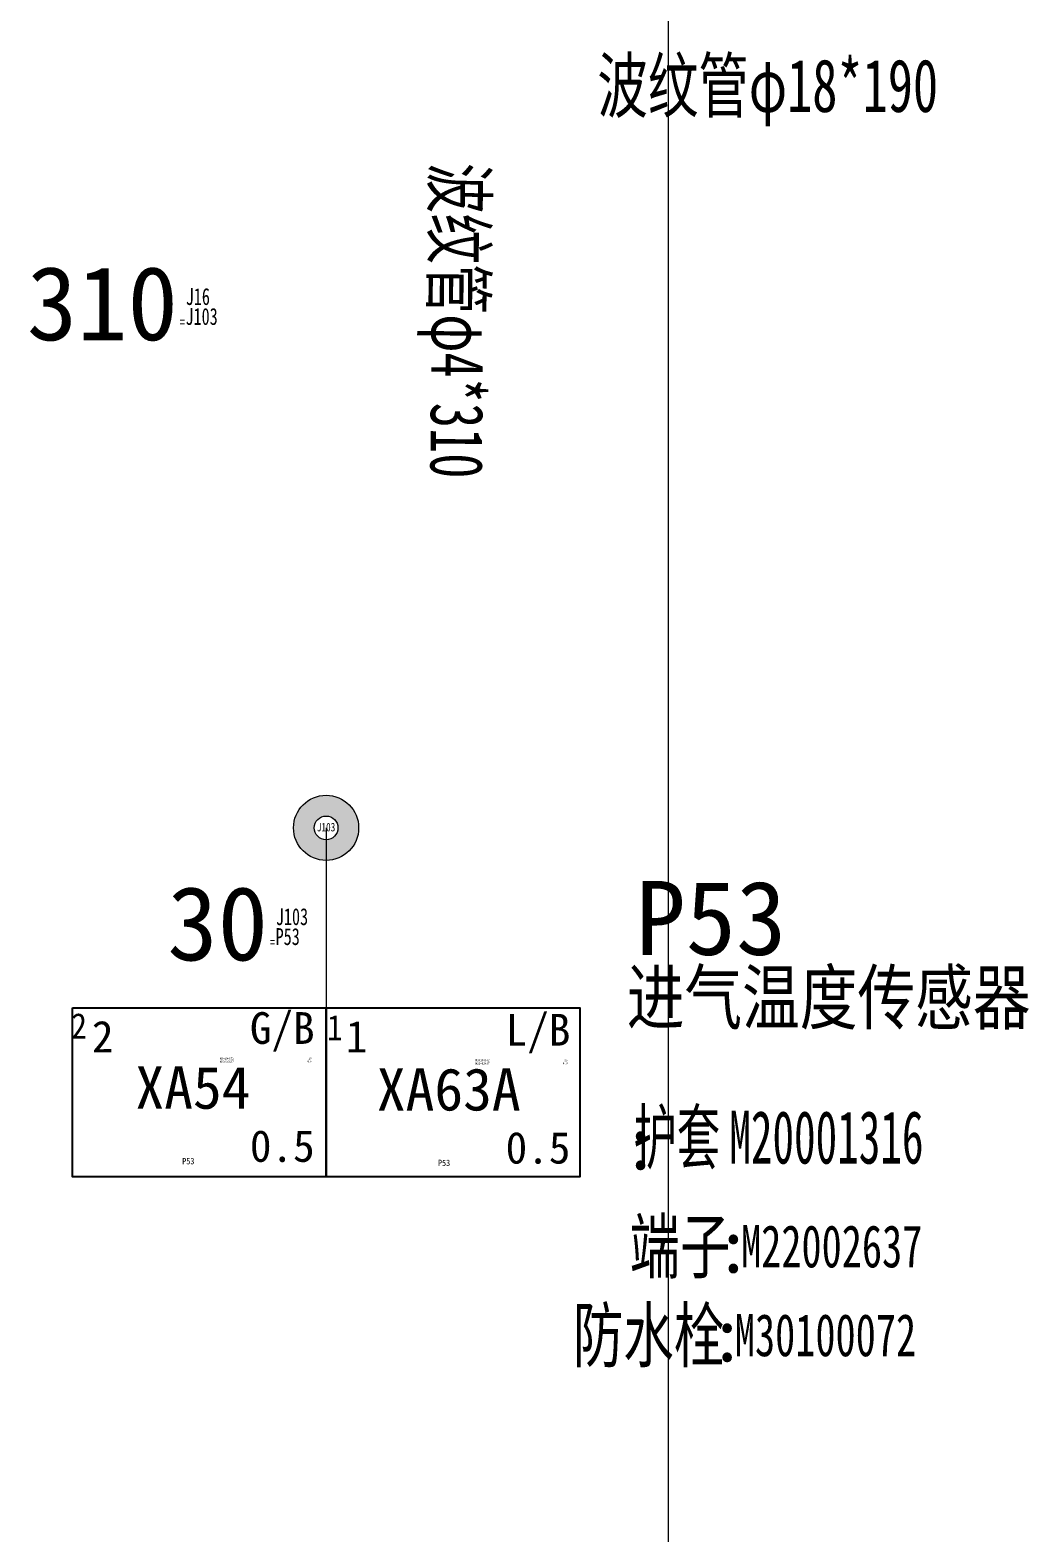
# Model space of a CAD drawing. Header units: millimetres. Extents: x -2653 to 6698, y -4403 to -42.
# Drawn here: x 704.4 to 751.6, y -963.9 to -892.8 of the extents above; entities that cross this region are included whole.
import ezdxf
from ezdxf.enums import TextEntityAlignment as Align

# ---------------------------------------------------------------- set-up
doc = ezdxf.new("R2010")
doc.units = ezdxf.units.MM
doc.header["$MEASUREMENT"] = 0
for name, color, linetype, plot in [('供方编码', 51, 'Continuous', False), ('备注', 4, 'Continuous', False), ('管-ID', 7, 'Continuous', False), ('管-L', 38, 'Continuous', False), ('管-不打印', 2, 'Continuous', False), ('管-位置', 18, 'Continuous', False), ('管-单位', 2, 'Continuous', False), ('管-工位', 4, 'Continuous', False), ('管-开口', 64, 'Continuous', False), ('管-数量', 6, 'Continuous', False), ('管-类别', 56, 'Continuous', False), ('管-规格', 56, 'Continuous', False), ('管-重叠值', 49, 'Continuous', False), ('管-颜色', 14, 'Continuous', False), ('节点长度-E1', 53, 'Continuous', False), ('节点长度-E2', 53, 'Continuous', False), ('节点长度-不打印', 14, 'Continuous', False), ('连接器-不打印', 1, 'Continuous', False), ('连接器-位置', 12, 'Continuous', False), ('附件-不打印', 2, 'Continuous', False), ('隐藏-剥皮长度', 2, 'Continuous', False), ('隐藏-加余量', 1, 'Continuous', False), ('隐藏-备注', 1, 'Continuous', False), ('隐藏-孔位', 1, 'Continuous', False), ('隐藏-对应端子', 2, 'Continuous', False), ('隐藏-节点长度辅助', 202, 'Continuous', False), ('隐藏-规格', 1, 'Continuous', False), ('隐藏-辅助信息', 3, 'Continuous', False), ('隐藏-防水栓', 2, 'Continuous', False)]:
    doc.layers.add(name, color=color, linetype=linetype, plot=plot)
for name, color, linetype in [('文字', 3, 'Continuous'), ('管-供应商', 43, 'Continuous'), ('管-内径', 2, 'Continuous'), ('管-名称', 59, 'Continuous'), ('管-外径', 6, 'Continuous'), ('管-编码', 58, 'Continuous'), ('节点长度', 1, 'Continuous'), ('节点长度-L', 32, 'Continuous'), ('轮廓线', 7, 'Continuous'), ('连接器-供应商', 43, 'Continuous'), ('连接器-功能', 63, 'Continuous'), ('连接器-名称', 53, 'Continuous'), ('连接器-编码', 52, 'Continuous'), ('附件-供应商', 43, 'Continuous'), ('附件-名称', 53, 'Continuous'), ('附件-数量', 21, 'Continuous'), ('附件-编码', 52, 'Continuous')]:
    doc.layers.add(name, color=color, linetype=linetype)
doc.styles.add('CL', font='', dxfattribs={"height": 2})
doc.styles.get("Standard").update_dxf_attribs({"font": 'txt', "bigfont": 'gbcbig.shx'})
doc.styles.get('CL').set_extended_font_data('SimSun')

# ---------------------------------------------------------------- blocks, each defined once
blk = doc.blocks.new('分支点')
at = {"layer": '轮廓线'}
h = blk.add_hatch(color=1, dxfattribs=at)
edge = h.paths.add_edge_path()
edge.add_arc((-0.001, 0.001), 1.54, 0, 360)
edge = h.paths.add_edge_path(flags=16)
edge.add_arc((-0.001, 0.001), 0.56, 0, 360)
at = {"layer": '轮廓线', "color": 1, "linetype": 'ByBlock', "lineweight": -2}
for radius in [1.54, 0.56]:
    blk.add_circle((-0.001, 0.001), radius, dxfattribs=at)
at = {"layer": '轮廓线', "color": 2, "style": 'CL', "width": 0.8}
blk.add_attdef('位置', text='', height=0.4, dxfattribs=at).set_placement((-0.002, 0.035), align=Align.MIDDLE_CENTER)
at = {"layer": '隐藏-辅助信息', "color": 1, "style": 'CL', "width": 0.8, "flags": 13}
blk.add_attdef('选项', text='', height=0.1, dxfattribs=at).set_placement((-0.002, -0.464), align=Align.MIDDLE_CENTER)
blk = doc.blocks.new('节点长度')
at = {"layer": '节点长度-E1', "color": 202, "ltscale": 0.5, "style": 'CL', "width": 0.7, "flags": 4}
blk.add_attdef('E1', text='', height=0.8, dxfattribs=at).set_placement((1.351, 0.931), align=Align.MIDDLE_LEFT)
at = {"layer": '节点长度-E2', "color": 202, "ltscale": 0.5, "style": 'CL', "width": 0.7, "flags": 4}
blk.add_attdef('E2', text='', height=0.8, dxfattribs=at).set_placement((1.339, -0.011), align=Align.MIDDLE_LEFT)
at = {"layer": '节点长度-L', "color": 1, "ltscale": 0.5, "style": 'CL', "flags": 4}
blk.add_attdef('L', text='', height=2, dxfattribs=at).set_placement((0.98, 0.612), align=Align.MIDDLE_RIGHT)
at = {"layer": '节点长度-不打印', "color": 202, "ltscale": 0.5, "style": 'CL', "width": 0.7}
blk.add_text('=', height=0.5, dxfattribs=at).set_placement((1.189, -0.273), align=Align.MIDDLE_CENTER)
at = {"layer": '节点长度-不打印', "color": 1, "style": 'CL', "width": 0.8, "flags": 13}
blk.add_attdef('选项', text='', height=0.1, dxfattribs=at).set_placement((0.334, -0.1), align=Align.MIDDLE_CENTER)
blk = doc.blocks.new('电线2')
at = {"layer": '轮廓线', "color": 7, "style": 'CL', "flags": 4}
for tag, p in [('颜色', (5.879, 2.803)), ('线径', (5.879, -2.776))]:
    blk.add_attdef(tag, text='', height=1.5, dxfattribs=at).set_placement(p, align=Align.MIDDLE_RIGHT)
blk.add_attdef('线号', text='', height=2, dxfattribs=at).set_placement((0.127, -0.016), align=Align.MIDDLE_CENTER)
at = {"layer": '隐藏-剥皮长度', "color": 2, "style": 'CL', "width": 0.9, "flags": 4}
blk.add_attdef('剥皮', text='', height=0.1, dxfattribs=at).set_placement((5.742, 1.222), align=Align.MIDDLE_RIGHT)
at = {"layer": '隐藏-加余量', "color": 1, "style": 'CL', "width": 0.9, "flags": 4}
blk.add_attdef('加余量', text='', height=0.1, dxfattribs=at).set_placement((5.742, 1.362), align=Align.MIDDLE_RIGHT)
at = {"layer": '隐藏-备注', "color": 1, "style": 'CL', "width": 0.9, "flags": 5}
blk.add_attdef('备注', text='', height=0.1, dxfattribs=at).set_placement((3.704, -1.38), align=Align.MIDDLE_CENTER)
at = {"layer": '隐藏-孔位', "color": 6, "style": 'CL', "width": 0.9, "flags": 4}
blk.add_attdef('孔位', text='', height=1.2, dxfattribs=at).set_placement((-5.625, 2.907), align=Align.MIDDLE_LEFT)
at = {"layer": '隐藏-对应端子', "color": 2, "style": 'CL', "width": 0.9, "flags": 4}
blk.add_attdef('对应簧片', text='', height=0.1, dxfattribs=at).set_placement((2.055, 1.208), align=Align.MIDDLE_RIGHT)
at = {"layer": '隐藏-规格', "color": 1, "style": 'CL', "width": 0.9, "flags": 5}
blk.add_attdef('规格', text='', height=0.2, dxfattribs=at).set_placement((5.742, -1.391), align=Align.MIDDLE_RIGHT)
at = {"layer": '隐藏-辅助信息', "color": 2, "style": 'CL', "width": 0.9, "flags": 5}
for tag, p in [('辅助', (3.704, 1.511)), ('标识管', (3.704, -1.138))]:
    blk.add_attdef(tag, text='', height=0.1, dxfattribs=at).set_placement(p, align=Align.MIDDLE_CENTER)
at = {"layer": '隐藏-辅助信息', "color": 3, "style": 'CL', "width": 0.9, "flags": 5}
for tag, p in [('编码', (3.704, 1.37)), ('供方编码', (3.704, 1.236))]:
    blk.add_attdef(tag, text='', height=0.1, dxfattribs=at).set_placement(p, align=Align.MIDDLE_CENTER)
for tag, p in [('线种', (2.055, -1.261)), ('工位', (2.055, -1.38))]:
    blk.add_attdef(tag, text='', height=0.1, dxfattribs=at).set_placement(p, align=Align.MIDDLE_RIGHT)
at = {"layer": '隐藏-辅助信息', "color": 1, "style": 'CL', "width": 0.9, "flags": 5}
blk.add_attdef('选项', text='', height=0.1, dxfattribs=at).set_placement((3.704, -1.261), align=Align.MIDDLE_CENTER)
at = {"layer": '隐藏-辅助信息', "color": 4, "style": 'CL', "width": 0.9, "flags": 4}
blk.add_attdef('位置', text='', height=0.3, dxfattribs=at).set_placement((-0.094, -3.491), align=Align.MIDDLE_CENTER)
at = {"layer": '隐藏-防水栓', "color": 2, "style": 'CL', "width": 0.9, "flags": 4}
blk.add_attdef('防水栓', text='', height=0.1, dxfattribs=at).set_placement((2.055, 1.362), align=Align.MIDDLE_RIGHT)
blk = doc.blocks.new('管')
at = {"layer": '供方编码', "color": 2, "style": 'CL', "width": 0.7, "flags": 1}
blk.add_attdef('供方编码', text='', height=0.25, dxfattribs=at).set_placement((-1.647, -0.675), align=Align.MIDDLE_LEFT)
at = {"layer": '备注', "color": 1, "style": 'CL', "width": 0.7, "flags": 1}
blk.add_attdef('备注', text='', height=0.25, dxfattribs=at).set_placement((-2.741, -1.353), align=Align.MIDDLE_RIGHT)
at = {"layer": '文字', "color": 3, "style": 'CL', "flags": 9}
for tag, p in [('材质', (-6.173, -3.095)), ('耐低温', (10.809, -3.095)), ('耐高温', (10.809, -5.892)), ('参照标准', (10.537, -9.025))]:
    blk.add_attdef(tag, text='', height=2, dxfattribs=at).set_placement(p, align=Align.MIDDLE_RIGHT)
at = {"layer": '管-ID', "color": 1, "style": 'CL', "width": 0.7, "flags": 5}
blk.add_attdef('ID', text='', height=0.2, dxfattribs=at).set_placement((0.885, -0.698), align=Align.MIDDLE_CENTER)
at = {"layer": '管-L', "color": 2, "style": 'CL', "width": 0.8, "flags": 4}
blk.add_attdef('L', text='', height=0.2, dxfattribs=at).set_placement((5.331, 0.036), align=Align.MIDDLE_LEFT)
at = {"layer": '管-不打印', "color": 1, "style": 'CL', "width": 0.7, "flags": 13}
blk.add_attdef('选项', text='', height=0.2, dxfattribs=at).set_placement((5.155, -1.31), align=Align.MIDDLE_CENTER)
at = {"layer": '管-位置', "color": 3, "style": 'CL', "width": 0.7, "flags": 1}
blk.add_attdef('位置', text='', height=0.25, dxfattribs=at).set_placement((-2.77, -1.067), align=Align.MIDDLE_RIGHT)
at = {"layer": '管-供应商', "color": 3, "style": 'CL', "width": 0.7, "flags": 9}
blk.add_attdef('供应商', text='', height=2.5, dxfattribs=at).set_placement((-12.131, -0.078), align=Align.MIDDLE_RIGHT)
at = {"layer": '管-内径', "color": 3, "style": 'CL', "flags": 9}
blk.add_attdef('内径', text='', height=2, dxfattribs=at).set_placement((-6.193, -5.424), align=Align.MIDDLE_RIGHT)
at = {"layer": '管-单位', "color": 2, "style": 'CL', "width": 0.6, "flags": 5}
blk.add_attdef('单位', text='', height=0.2, dxfattribs=at).set_placement((5.158, -0.698), align=Align.MIDDLE_CENTER)
at = {"layer": '管-名称', "color": 1, "style": 'CL', "width": 0.7, "flags": 5}
blk.add_attdef('名称', text='', height=2.5, dxfattribs=at).set_placement((-1.998, -0.002), align=Align.MIDDLE_RIGHT)
at = {"layer": '管-外径', "color": 3, "style": 'CL', "width": 0.7, "flags": 1}
blk.add_attdef('外径', text='', height=2.5, dxfattribs=at).set_placement((-11.467, -8.408), align=Align.MIDDLE_LEFT)
at = {"layer": '管-工位', "color": 3, "style": 'CL', "width": 0.7, "flags": 1}
blk.add_attdef('工位', text='', height=0.25, dxfattribs=at).set_placement((-2.309, -1.345), align=Align.MIDDLE_CENTER)
at = {"layer": '管-开口', "color": 3, "style": 'CL', "width": 0.7, "flags": 1}
blk.add_attdef('开口', text='', height=0.25, dxfattribs=at).set_placement((-4.502, -1.063), align=Align.MIDDLE_CENTER)
at = {"layer": '管-数量', "color": 2, "style": 'CL', "width": 0.8, "flags": 1}
blk.add_attdef('数量', text='', height=2.5, dxfattribs=at).set_placement((4.91, 0.034), align=Align.MIDDLE_LEFT)
at = {"layer": '管-类别', "color": 7, "style": 'CL', "width": 0.6, "flags": 5}
blk.add_attdef('类别', text='', height=0.2, dxfattribs=at).set_placement((1.954, -1.223), align=Align.MIDDLE_CENTER)
at = {"layer": '管-编码', "color": 2, "style": 'CL', "width": 0.7}
blk.add_attdef('编码', text='', height=2.5, dxfattribs=at).set_placement((-1.647, 0.064), align=Align.MIDDLE_LEFT)
at = {"layer": '管-规格', "color": 3, "style": 'CL', "width": 0.7, "flags": 1}
blk.add_attdef('规格', text='', height=0.25, dxfattribs=at).set_placement((-1.613, -1.366), align=Align.MIDDLE_LEFT)
at = {"layer": '管-重叠值', "color": 1, "style": 'CL', "width": 0.6, "flags": 5}
blk.add_attdef('重叠值', text='', height=0.2, dxfattribs=at).set_placement((4.09, -0.96), align=Align.MIDDLE_CENTER)
at = {"layer": '管-颜色', "color": 7, "style": 'CL', "width": 0.6, "flags": 5}
blk.add_attdef('颜色', text='', height=0.2, dxfattribs=at).set_placement((1.954, -0.96), align=Align.MIDDLE_CENTER)
blk = doc.blocks.new('连接器')
at = {"layer": '文字', "style": 'CL'}
blk.add_text(':', height=2.5, dxfattribs=at).set_placement((-3.933, -4.363), align=Align.MIDDLE_CENTER)
at = {"layer": '连接器-不打印', "color": 2, "style": 'CL', "width": 0.6, "flags": 5}
for tag, p in [('供方编码', (-7.189, -6.29)), ('数量', (-5.117, -5.838))]:
    blk.add_attdef(tag, text='', height=0.2, dxfattribs=at).set_placement(p, align=Align.MIDDLE_LEFT)
at = {"layer": '连接器-不打印', "color": 1, "style": 'CL', "width": 0.6, "flags": 5}
for tag, p in [('选项', (-7.189, -6.058)), ('备注', (-2.936, -6.058))]:
    blk.add_attdef(tag, text='', height=0.2, dxfattribs=at).set_placement(p, align=Align.MIDDLE_LEFT)
at = {"layer": '连接器-不打印', "color": 3, "style": 'CL', "width": 0.6, "flags": 5}
for tag, p in [('工位', (-7.189, -5.838)), ('规格', (-2.939, -5.838))]:
    blk.add_attdef(tag, text='', height=0.2, dxfattribs=at).set_placement(p, align=Align.MIDDLE_LEFT)
at = {"layer": '连接器-不打印', "color": 1, "style": 'CL', "width": 0.6, "flags": 1}
for tag, p in [('加余量', (-4.967, -6.058)), ('单位', (-4.967, -6.29)), ('自带线', (-2.765, -6.29))]:
    blk.add_attdef(tag, text='', height=0.2, dxfattribs=at).set_placement(p, align=Align.MIDDLE_CENTER)
at = {"layer": '连接器-位置', "color": 1, "style": 'CL', "flags": 4}
blk.add_attdef('位置', text='', height=3.5, dxfattribs=at).set_placement((-4.408, 2.42), align=Align.MIDDLE_CENTER)
at = {"layer": '连接器-供应商', "color": 3, "style": 'CL', "width": 0.6, "flags": 4}
blk.add_attdef('供应商', text='', height=2.5, dxfattribs=at).set_placement((-16.811, -4.38), align=Align.MIDDLE_RIGHT)
at = {"layer": '连接器-功能', "color": 3, "style": 'CL', "width": 0.8, "flags": 4}
blk.add_attdef('功能', text='', height=2.5, dxfattribs=at).set_placement((-4.341, -1.264), align=Align.MIDDLE_CENTER)
at = {"layer": '连接器-名称', "color": 3, "style": 'CL', "width": 0.6, "flags": 4}
blk.add_attdef('名称', text='', height=2.5, dxfattribs=at).set_placement((-4.1, -4.363), align=Align.MIDDLE_RIGHT)
at = {"layer": '连接器-编码', "color": 2, "style": 'CL', "width": 0.6, "flags": 4}
blk.add_attdef('编码', text='', height=2.5, dxfattribs=at).set_placement((-3.662, -4.363), align=Align.MIDDLE_LEFT)
blk = doc.blocks.new('附件')
at = {"layer": '文字', "color": 3, "style": 'CL'}
blk.add_text(':', height=2.5, dxfattribs=at).set_placement((-3.788, -0.382), align=Align.MIDDLE_CENTER)
at = {"layer": '附件-不打印', "color": 3, "style": 'CL', "width": 0.7, "flags": 5}
for tag, p in [('范围', (-8.485, -1.318)), ('工位', (-6.896, -1.318)), ('位置', (-5.306, -1.318)), ('供方编码', (-8.485, -1.616))]:
    blk.add_attdef(tag, text='', height=0.2, dxfattribs=at).set_placement(p, align=Align.MIDDLE_CENTER)
at = {"layer": '附件-不打印', "color": 1, "style": 'CL'}
for tag, width, flags, p in [('单位', 0.6, 1, (-3.717, -1.318)), ('选项', 0.7, 13, (-6.896, -1.616)), ('备注', 0.7, 5, (-5.306, -1.616)), ('规格', 0.7, 5, (-3.717, -1.616))]:
    blk.add_attdef(tag, text='', height=0.2, dxfattribs=dict(at, width=width, flags=flags)).set_placement(p, align=Align.MIDDLE_CENTER)
at = {"layer": '附件-供应商', "color": 3, "style": 'CL', "width": 0.7, "flags": 8}
blk.add_attdef('供应商', text='', height=2.5, dxfattribs=at).set_placement((-13.399, -0.419), align=Align.MIDDLE_RIGHT)
at = {"layer": '附件-名称', "color": 3, "style": 'CL', "width": 0.7, "flags": 4}
blk.add_attdef('名称', text='', height=2.5, dxfattribs=at).set_placement((-3.92, -0.382), align=Align.MIDDLE_RIGHT)
at = {"layer": '附件-数量', "color": 2, "style": 'CL', "width": 0.7, "flags": 2}
blk.add_attdef('*', text='', height=1, dxfattribs=at).set_placement((15.719, -0.382), align=Align.MIDDLE_CENTER)
at = {"layer": '附件-数量', "color": 2, "style": 'CL', "width": 0.7, "flags": 4}
blk.add_attdef('数量', text='', height=1.2, dxfattribs=at).set_placement((16.072, -0.382), align=Align.MIDDLE_LEFT)
at = {"layer": '附件-编码', "color": 2, "style": 'CL', "width": 0.7, "flags": 4}
blk.add_attdef('编码', text='', height=2.5, dxfattribs=at).set_placement((-3.651, -0.382), align=Align.MIDDLE_LEFT)

msp = doc.modelspace()

# ---------------------------------------------------------------- linework, layer by layer
for points in [[(706.397, -939.043), (718.397, -939.043), (718.397, -947.043), (706.397, -947.043)], [(718.397, -939.043), (730.397, -939.043), (730.397, -947.043), (718.397, -947.043)]]:
    msp.add_lwpolyline(points, close=True)
at = {"layer": '轮廓线', "color": 3, "lineweight": 0}
msp.add_line((734.567, -342.271), (734.567, -1142.271), dxfattribs=at)
at = {"layer": '轮廓线', "lineweight": 0}
msp.add_line((718.397, -930.54), (718.397, -939.043), dxfattribs=at)

# ---------------------------------------------------------------- block references
msp.add_blockref('管', (732.871, -895.499)).add_auto_attribs({'编码': '波纹管φ18*190'})
at = {"rotation": 269.4992701211902}
msp.add_blockref('管', (724.625, -900.739), dxfattribs=at).add_auto_attribs({'编码': '波纹管φ4*310'})
at = {"lineweight": 0}
msp.add_blockref('分支点', (718.397, -930.54), dxfattribs=at).add_auto_attribs({'位置': 'J103'})
at = {"lineweight": -3}
ref = msp.add_blockref('连接器', (737.199, -941.08), dxfattribs=at)
ref.add_attrib('位置', 'P53', dxfattribs={"layer": '连接器-位置', "color": 1, "height": 3.5, "style": 'CL', "flags": 8}).set_placement((736.591, -934.797), align=Align.MIDDLE_CENTER)
ref.add_attrib('功能', '进气温度传感器', dxfattribs={"layer": '连接器-功能', "color": 3, "height": 2.5, "style": 'CL', "width": 0.8, "flags": 8}).set_placement((732.611, -938.555), align=Align.MIDDLE_LEFT)
ref.add_attrib('名称', '护套', dxfattribs={"layer": '连接器-名称', "color": 3, "height": 2.5, "style": 'CL', "width": 0.6, "flags": 8}).set_placement((737.027, -945.166), align=Align.MIDDLE_RIGHT)
ref.add_attrib('编码', 'M20001316', dxfattribs={"layer": '连接器-编码', "color": 7, "height": 2.5, "style": 'CL', "width": 0.6}).set_placement((737.462, -945.166), align=Align.MIDDLE_LEFT)
ref = msp.add_blockref('电线2', (711.975, -942.807), dxfattribs=at)
ref.add_attrib('线号', 'XA54', dxfattribs={"layer": '轮廓线', "color": 7, "height": 2, "style": 'CL'}).set_placement((712.102, -942.823), align=Align.MIDDLE_CENTER)
ref.add_attrib('线径', '0.5', dxfattribs={"layer": '轮廓线', "color": 7, "height": 1.5, "style": 'CL'}).set_placement((717.854, -945.583), align=Align.MIDDLE_RIGHT)
ref.add_attrib('颜色', 'G/B', dxfattribs={"layer": '轮廓线', "color": 7, "height": 1.5, "style": 'CL'}).set_placement((717.854, -940.004), align=Align.MIDDLE_RIGHT)
ref.add_attrib('孔位', '2', dxfattribs={"layer": '隐藏-孔位', "color": 6, "height": 1.2, "style": 'CL', "width": 0.9}).set_placement((706.351, -939.9), align=Align.MIDDLE_LEFT)
ref.add_attrib('剥皮', '4.0', dxfattribs={"layer": '隐藏-剥皮长度', "color": 2, "height": 0.1, "style": 'CL', "width": 0.9}).set_placement((717.717, -941.586), align=Align.MIDDLE_RIGHT)
ref.add_attrib('对应簧片', 'M22002637', dxfattribs={"layer": '隐藏-对应端子', "color": 2, "height": 0.1, "style": 'CL', "width": 0.9}).set_placement((714.031, -941.599), align=Align.MIDDLE_RIGHT)
ref.add_attrib('防水栓', 'M30100072', dxfattribs={"layer": '隐藏-防水栓', "color": 2, "height": 0.1, "style": 'CL', "width": 0.9}).set_placement((714.031, -941.445), align=Align.MIDDLE_RIGHT)
ref.add_attrib('加余量', '25', dxfattribs={"layer": '隐藏-加余量', "color": 1, "height": 0.1, "style": 'CL', "width": 0.9}).set_placement((717.717, -941.445), align=Align.MIDDLE_RIGHT)
ref.add_attrib('位置', 'P53', dxfattribs={"layer": '隐藏-辅助信息', "color": 4, "height": 0.3, "style": 'CL', "width": 0.9}).set_placement((711.881, -946.298), align=Align.MIDDLE_CENTER)
ref = msp.add_blockref('电线2', (724.069, -942.889), dxfattribs=at)
ref.add_attrib('线号', 'XA63A', dxfattribs={"layer": '轮廓线', "color": 7, "height": 2, "style": 'CL'}).set_placement((724.196, -942.905), align=Align.MIDDLE_CENTER)
ref.add_attrib('线径', '0.5', dxfattribs={"layer": '轮廓线', "color": 7, "height": 1.5, "style": 'CL'}).set_placement((729.948, -945.665), align=Align.MIDDLE_RIGHT)
ref.add_attrib('颜色', 'L/B', dxfattribs={"layer": '轮廓线', "color": 7, "height": 1.5, "style": 'CL'}).set_placement((729.948, -940.086), align=Align.MIDDLE_RIGHT)
ref.add_attrib('孔位', '1', dxfattribs={"layer": '隐藏-孔位', "color": 6, "height": 1.2, "style": 'CL', "width": 0.9}).set_placement((718.444, -939.982), align=Align.MIDDLE_LEFT)
ref.add_attrib('剥皮', '4.0', dxfattribs={"layer": '隐藏-剥皮长度', "color": 2, "height": 0.1, "style": 'CL', "width": 0.9}).set_placement((729.811, -941.668), align=Align.MIDDLE_RIGHT)
ref.add_attrib('对应簧片', 'M22002637', dxfattribs={"layer": '隐藏-对应端子', "color": 2, "height": 0.1, "style": 'CL', "width": 0.9}).set_placement((726.124, -941.681), align=Align.MIDDLE_RIGHT)
ref.add_attrib('防水栓', 'M30100072', dxfattribs={"layer": '隐藏-防水栓', "color": 2, "height": 0.1, "style": 'CL', "width": 0.9}).set_placement((726.124, -941.527), align=Align.MIDDLE_RIGHT)
ref.add_attrib('加余量', '25', dxfattribs={"layer": '隐藏-加余量', "color": 1, "height": 0.1, "style": 'CL', "width": 0.9}).set_placement((729.811, -941.527), align=Align.MIDDLE_RIGHT)
ref.add_attrib('位置', 'P53', dxfattribs={"layer": '隐藏-辅助信息', "color": 4, "height": 0.3, "style": 'CL', "width": 0.9}).set_placement((723.975, -946.38), align=Align.MIDDLE_CENTER)
ref = msp.add_blockref('附件', (741.442, -949.941), dxfattribs=at)
ref.add_attrib('名称', '端子', dxfattribs={"layer": '附件-名称', "color": 3, "height": 2.5, "style": 'CL', "width": 0.7, "flags": 8}).set_placement((737.518, -950.324), align=Align.MIDDLE_RIGHT)
ref.add_attrib('编码', 'M22002637', dxfattribs={"layer": '附件-编码', "color": 7, "height": 2, "style": 'CL', "width": 0.7}).set_placement((738.018, -950.324), align=Align.MIDDLE_LEFT)
ref = msp.add_blockref('附件', (741.148, -954.141), dxfattribs=at)
ref.add_attrib('名称', '防水栓', dxfattribs={"layer": '附件-名称', "color": 3, "height": 2.5, "style": 'CL', "width": 0.7, "flags": 8}).set_placement((737.224, -954.524), align=Align.MIDDLE_RIGHT)
ref.add_attrib('编码', 'M30100072', dxfattribs={"layer": '附件-编码', "color": 2, "height": 2, "style": 'CL', "width": 0.7}).set_placement((737.724, -954.524), align=Align.MIDDLE_LEFT)
at = {"layer": '轮廓线', "lineweight": 0}
ref = msp.add_blockref('节点长度', (710.408, -906.342), dxfattribs=at)
ref.add_attrib('L', '310', dxfattribs={"layer": '节点长度', "color": 1, "ltscale": 0.5, "height": 3.5, "style": 'CL'}).set_placement((711.388, -905.73), align=Align.MIDDLE_RIGHT)
ref.add_attrib('E1', 'J16', dxfattribs={"layer": '隐藏-节点长度辅助', "color": 202, "ltscale": 0.5, "height": 0.8, "style": 'CL', "width": 0.7}).set_placement((711.759, -905.411), align=Align.MIDDLE_LEFT)
ref.add_attrib('E2', 'J103', dxfattribs={"layer": '隐藏-节点长度辅助', "color": 202, "ltscale": 0.5, "height": 0.8, "style": 'CL', "width": 0.7}).set_placement((711.747, -906.353), align=Align.MIDDLE_LEFT)
ref = msp.add_blockref('节点长度', (714.67, -935.668), dxfattribs=at)
ref.add_attrib('L', '30', dxfattribs={"layer": '节点长度', "color": 1, "ltscale": 0.5, "height": 3.5, "style": 'CL'}).set_placement((715.65, -935.056), align=Align.MIDDLE_RIGHT)
ref.add_attrib('E1', 'J103', dxfattribs={"layer": '隐藏-节点长度辅助', "color": 202, "ltscale": 0.5, "height": 0.8, "style": 'CL', "width": 0.7}).set_placement((716.021, -934.737), align=Align.MIDDLE_LEFT)
ref.add_attrib('E2', 'P53', dxfattribs={"layer": '隐藏-节点长度辅助', "color": 202, "ltscale": 0.5, "height": 0.8, "style": 'CL', "width": 0.7}).set_placement((716.009, -935.679), align=Align.MIDDLE_LEFT)

# ---------------------------------------------------------------- texts
at = {"char_height": 1.5, "width": 2.47009, "attachment_point": 1}
for s, insert in [('{\\fSimSun|b0|i0|c134|p2;2}', (707.323, -939.661)), ('{\\fSimSun|b0|i0|c134|p2;1}', (719.323, -939.661))]:
    msp.add_mtext(s, dxfattribs=dict(at, insert=insert))

doc.saveas('drawing.dxf')
